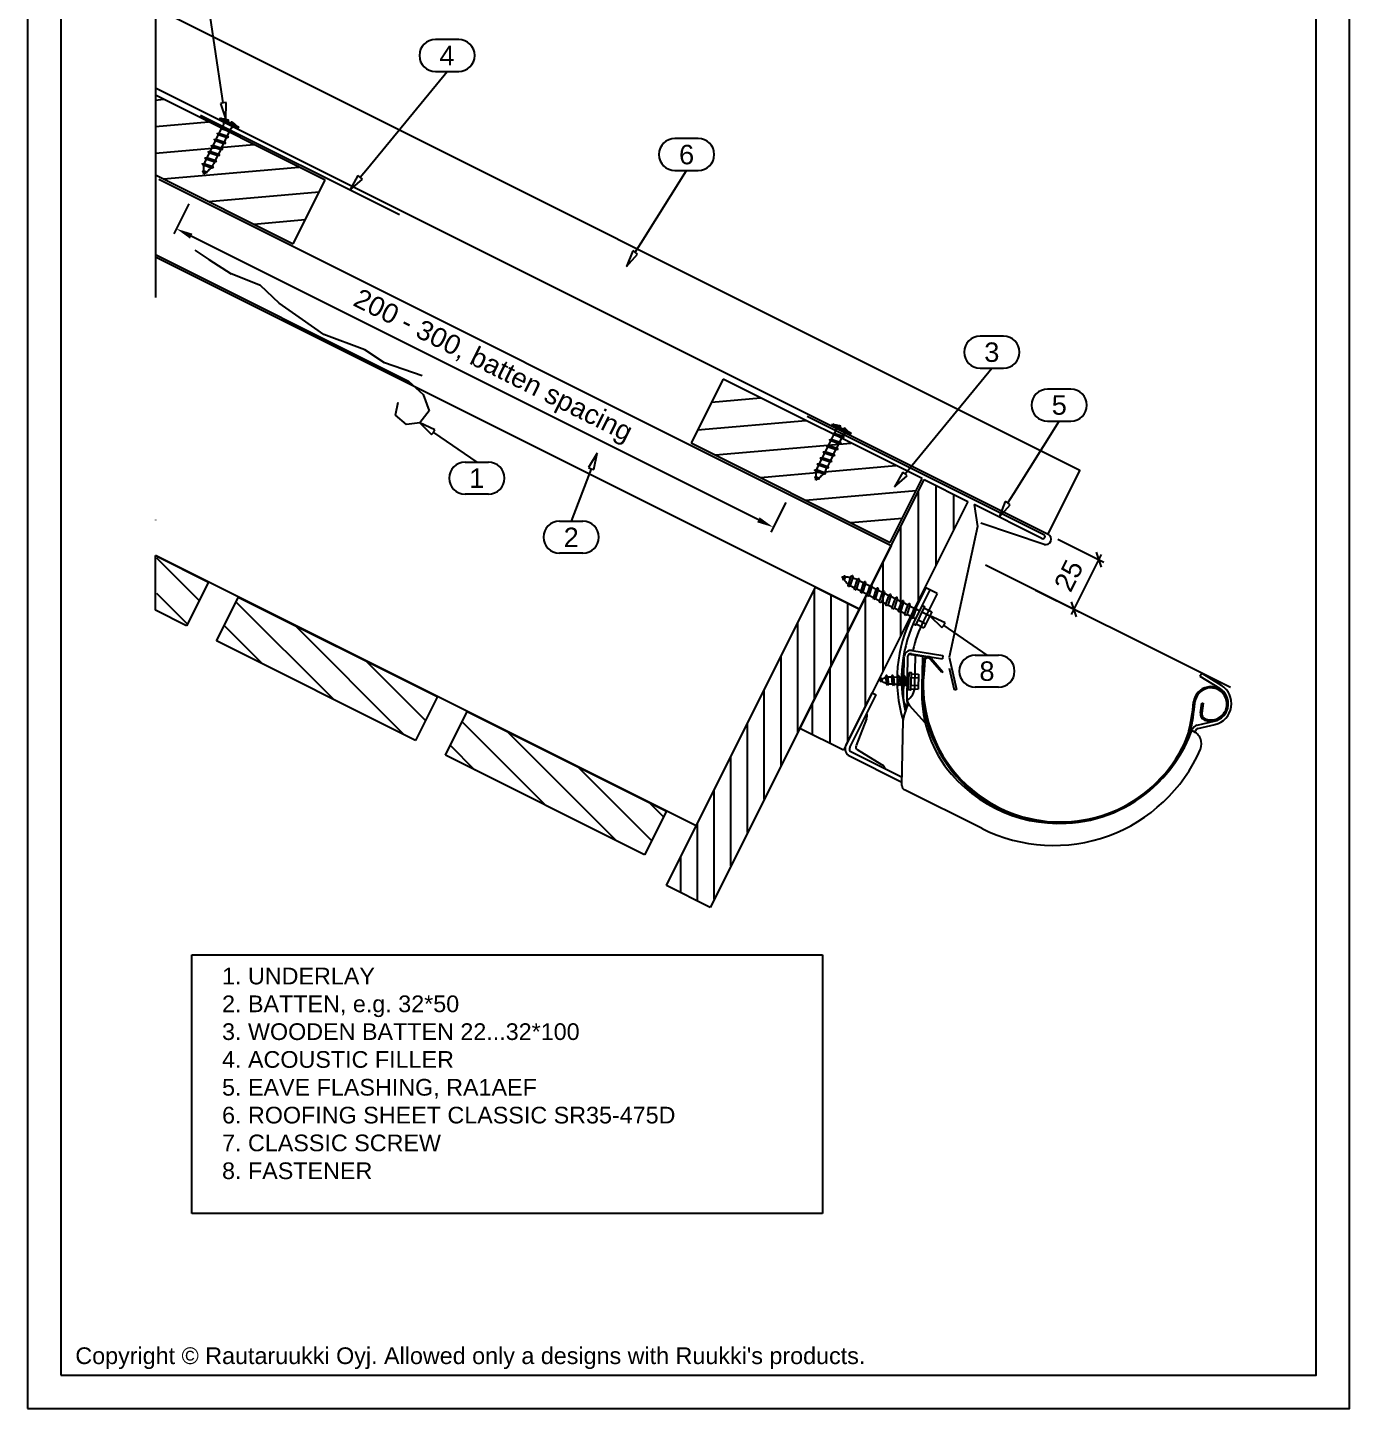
# Model space of a CAD drawing. Extents: x 2509 to 12199, y -2580 to 855.
# Drawn here: x 2509 to 3103, y -855 to -234 of the extents above; entities that cross this region are included whole.
import ezdxf
from ezdxf.enums import TextEntityAlignment as Align

# ---------------------------------------------------------------- set-up
doc = ezdxf.new("R2010")
doc.units = 0
doc.header["$LTSCALE"] = 50
doc.linetypes.add('KL', pattern=[4, 2, -2])
doc.linetypes.add('PKL', pattern=[7, 3, -2, 0, -2])
doc.layers.get('0').update_dxf_attribs({"color": 1, "linetype": 'CONTINUOUS', "plot": 0})
doc.layers.add('RUUKKI', color=7, linetype='CONTINUOUS')
doc.styles.add('arial', font='ARIAL.TTF')

# ---------------------------------------------------------------- blocks, each defined once
blk = doc.blocks.new('A$C4E2910F8')
at = {"layer": 'RUUKKI', "color": 1}
for p, q in [((-112.92, 11.24), (-111.94, 13.22)), ((-111.56, 13.97), (-110.58, 15.95)), ((-107.92, 12.75), (-106.93, 14.72)), ((-114.29, 8.52), (-113.3, 10.49)), ((-110.64, 7.29), (-109.65, 9.27)), ((-109.28, 10.02), (-108.29, 12))]:
    blk.add_line(p, q, dxfattribs=at)
for points in [[(-111.01, 20.89), (-102.96, 16.87), (-103.4, 15.98), (-111.46, 20)], [(-107.43, 12.16), (-108.11, 11.93), (-112.12, 13.28), (-112.49, 13.84), (-111.74, 14.03), (-107.73, 12.68)], [(-106.07, 14.89), (-106.74, 14.66), (-110.76, 16.01), (-111.13, 16.57), (-110.38, 16.76), (-106.37, 15.41)], [(-110.15, 6.71), (-110.83, 6.48), (-114.84, 7.83), (-115.21, 8.39), (-114.46, 8.58), (-110.45, 7.23)], [(-108.79, 9.43), (-109.47, 9.21), (-113.48, 10.55), (-113.85, 11.12), (-113.1, 11.3), (-109.09, 9.96)], [(-114.24, -1.47), (-114.91, -1.7), (-118.86, -0.37), (-119.24, 0.19), (-118.49, 0.38), (-114.54, -0.95)], [(-112.88, 1.25), (-113.55, 1.03), (-117.56, 2.37), (-117.94, 2.94), (-117.19, 3.12), (-113.18, 1.78)], [(-111.51, 3.98), (-112.19, 3.75), (-116.2, 5.1), (-116.58, 5.66), (-115.83, 5.85), (-111.81, 4.5)], [(-117.05, -3.72), (-117.53, -3.88), (-118.76, -3.47), (-119.03, -3.06), (-118.49, -2.93), (-117.26, -3.34)]]:
    blk.add_lwpolyline(points, close=True, dxfattribs=at)
for points in [[(-110.2, 16.7), (-109.58, 17.94, 0.414214), (-110.03, 19.28)], [(-107.61, 19.2), (-107.49, 19.88, 0.08871), (-109.94, 20.36, 0.082321)], [(-104.03, 17.41, 0.08871), (-105.88, 19.07), (-106.35, 18.58)], [(-106.56, 15.47), (-106.17, 16.24, -0.414214), (-104.83, 16.69)], [(-118.19, 0.28, -0.048189), (-117.5, 2.07), (-117.38, 2.31)], [(-113.74, 1.09), (-114.09, 0.37, -0.035659), (-114.82, -0.85, -0.035659)], [(-118.57, -2.95), (-118.55, -2.2, -0.041911), (-118.38, -0.53)], [(-115.35, -1.55, -0.053388), (-116.88, -3.04), (-117.26, -3.34)]]:
    blk.add_lwpolyline(points, format="xyb", dxfattribs=at)
for points in [[(-115.65, 5.79), (-114.66, 7.77)], [(-113.3, 10.49), (-113.34, 10.42)], [(-111.01, 6.54), (-112, 4.57)], [(-109.69, 9.19), (-109.65, 9.27)], [(-117.5, 2.07), (-117.38, 2.31)], [(-117.01, 3.06), (-116.02, 5.04)], [(-113.74, 1.09), (-114.09, 0.37)], [(-112.37, 3.82), (-113.36, 1.84)], [(-118.6, -4.38), (-118.58, -3.53)], [(-117.83, -3.78), (-118.6, -4.38)]]:
    blk.add_lwpolyline(points, dxfattribs=at)
blk = doc.blocks.new('A$C258E4A5F')
at = {"layer": 'RUUKKI', "color": 7}
blk.add_line((144.35, -74.33), (115.85, -64.72), dxfattribs=at)
blk.add_lwpolyline([(-255.09, 130.91), (146.04, -69.66), (160.35, -41.04), (-255.09, 166.68)], dxfattribs=at)
blk.add_arc((144.92, -71.9), 2.5, 256.91645, 63.43495, dxfattribs=at)
blk = doc.blocks.new('A$C08683C05')
at = {"layer": 'RUUKKI', "color": 1}
for p, q in [((-122.6, 24.45), (-16.17, -28.77)), ((-17.06, -30.56), (-47.47, -15.35)), ((-47.47, -15.35), (-46.01, -25.25)), ((-46.01, -25.25), (-58.71, -83.89)), ((-58.71, -83.89), (-55.39, -98.51)), ((-56.36, -98.74), (-58.58, -88.98)), ((-55.39, -98.51), (-56.36, -98.74))]:
    blk.add_line(p, q, dxfattribs=at)
for start, end in [(243.43495, 333.43495), (333.43495, 63.43495)]:
    blk.add_arc((-16.62, -29.67), 1, start, end, dxfattribs=at)
blk = doc.blocks.new('A$C22C85E22')
at = {"layer": 'RUUKKI', "color": 1}
for p, q in [((28.72, -56.17), (29.71, -54.19)), ((32.37, -57.39), (33.35, -55.42)), ((26, -61.62), (26.98, -59.65)), ((27.36, -58.9), (28.35, -56.92)), ((29.64, -62.85), (30.63, -60.87)), ((31.01, -60.12), (31.99, -58.14))]:
    blk.add_line(p, q, dxfattribs=at)
for points in [[(29.27, -49.25), (37.33, -53.27), (36.88, -54.17), (28.83, -50.15)], [(34.21, -55.26), (33.54, -55.48), (29.53, -54.13), (29.15, -53.57), (29.9, -53.38), (33.91, -54.73)], [(30.13, -63.44), (29.46, -63.66), (25.44, -62.31), (25.07, -61.75), (25.82, -61.56), (29.83, -62.91)], [(31.49, -60.71), (30.82, -60.93), (26.81, -59.59), (26.43, -59.03), (27.18, -58.84), (31.19, -60.18)], [(32.85, -57.98), (32.18, -58.21), (28.17, -56.86), (27.79, -56.3), (28.54, -56.11), (32.55, -57.46)], [(27.41, -68.89), (26.73, -69.11), (22.72, -67.77), (22.35, -67.21), (23.1, -67.02), (27.11, -68.36)], [(28.77, -66.16), (28.09, -66.39), (24.08, -65.04), (23.71, -64.48), (24.46, -64.29), (28.47, -65.64)], [(26.05, -71.62), (25.37, -71.84), (21.42, -70.51), (21.05, -69.95), (21.8, -69.76), (25.75, -71.09)], [(23.24, -73.86), (22.75, -74.02), (21.52, -73.61), (21.25, -73.2), (21.79, -73.07), (23.02, -73.48)]]:
    blk.add_lwpolyline(points, close=True, dxfattribs=at)
for points in [[(30.08, -53.44), (30.7, -52.2, 0.414214), (30.25, -50.86)], [(32.68, -50.94), (32.79, -50.27, 0.08871), (30.35, -49.79, 0.082321)], [(33.73, -54.67), (34.11, -53.9, -0.414214), (35.45, -53.45)], [(36.25, -52.74, 0.08871), (34.4, -51.07), (33.93, -51.56)], [(22.09, -69.86, -0.048189), (22.78, -68.07), (22.9, -67.83)], [(21.71, -73.09), (21.73, -72.34, -0.041911), (21.9, -70.68)], [(24.93, -71.69, -0.053388), (23.41, -73.18), (23.02, -73.48)], [(26.55, -69.05), (26.19, -69.77, -0.035659), (25.46, -71, -0.035659)]]:
    blk.add_lwpolyline(points, format="xyb", dxfattribs=at)
for points in [[(26.98, -59.65), (26.95, -59.72)], [(30.59, -60.95), (30.63, -60.87)], [(22.78, -68.07), (22.9, -67.83)], [(23.28, -67.08), (24.26, -65.1)], [(24.64, -64.35), (25.62, -62.37)], [(27.91, -66.32), (26.92, -68.3)], [(29.27, -63.6), (28.28, -65.57)], [(21.69, -74.52), (21.7, -73.67)], [(22.46, -73.92), (21.69, -74.52)], [(26.55, -69.05), (26.19, -69.77)]]:
    blk.add_lwpolyline(points, dxfattribs=at)
blk = doc.blocks.new('A$C21A52360')
at = {"layer": 'RUUKKI', "color": 2}
for p, q in [((-99.28, 58.58), (-89.44, 78.26)), ((0, 33.54), (-89.44, 78.26)), ((-9.84, 13.86), (-99.28, 58.58)), ((0, 33.54), (-9.84, 13.86))]:
    blk.add_line(p, q, dxfattribs=at)
at = {"layer": 'RUUKKI', "color": 1}
for p, q in [((-54.17, 36.03), (-91.76, 73.62)), ((-22.35, 20.12), (-71.55, 69.31)), ((-85.99, 51.94), (-97.07, 63.01)), ((-6.62, 20.3), (-39.73, 53.4)), ((-1.32, 30.91), (-7.91, 37.49))]:
    blk.add_line(p, q, dxfattribs=at)
blk = doc.blocks.new('A$C5820638A')
at = {"layer": 'RUUKKI', "color": 2}
for p, q in [((-102.86, 51.43), (-93.02, 71.11)), ((-3.66, 26.22), (-93.11, 70.94)), ((-13.42, 6.71), (-102.86, 51.43)), ((-3.58, 26.39), (-13.42, 6.71))]:
    blk.add_line(p, q, dxfattribs=at)
at = {"layer": 'RUUKKI', "color": 1}
for p, q in [((-50.35, 25.18), (-94.11, 68.93)), ((-82.17, 41.09), (-99.41, 58.33)), ((-18.53, 9.27), (-67.73, 58.46)), ((-8.97, 15.61), (-35.91, 42.55))]:
    blk.add_line(p, q, dxfattribs=at)
blk = doc.blocks.new('A$C3999061A')
at = {"layer": 'RUUKKI', "color": 2}
for p, q in [((-27.46, 38.33), (-3.58, 26.39)), ((-27.46, 13.73), (-27.46, 38.33)), ((-3.58, 26.39), (-13.42, 6.71)), ((-13.42, 6.71), (-27.46, 13.73))]:
    blk.add_line(p, q, dxfattribs=at)
at = {"layer": 'RUUKKI', "color": 1}
for p, q in [((-7.73, 18.08), (-26.84, 37.19)), ((-13.04, 7.47), (-26.84, 21.28))]:
    blk.add_line(p, q, dxfattribs=at)
blk = doc.blocks.new('A$C5F2E579E')
at = {"layer": 'RUUKKI', "color": 2}
for p, q in [((9.84, -13.86), (76.92, 120.3)), ((96.6, 110.46), (29.52, -23.7)), ((29.52, -23.7), (9.84, -13.86))]:
    blk.add_line(p, q, dxfattribs=at)
at = {"layer": 'RUUKKI', "color": 1}
for p, q in [((76.38, 70.02), (76.38, 119.21)), ((83.88, 85.02), (83.88, 116.82)), ((91.38, 100.02), (91.38, 113.07)), ((68.88, 55.02), (68.88, 104.21)), ((61.38, 40.02), (61.38, 89.21)), ((53.88, 25.02), (53.88, 74.21)), ((46.38, 10.02), (46.38, 59.21)), ((38.88, -4.98), (38.88, 44.21)), ((31.38, -19.98), (31.38, 29.21)), ((23.88, -20.88), (23.88, 14.21)), ((16.38, -17.13), (16.38, -0.79))]:
    blk.add_line(p, q, dxfattribs=at)
blk = doc.blocks.new('A$C4BE44F62')
at = {"layer": 'RUUKKI', "color": 2}
for p, q in [((-125.91, -115.92), (-70, -4.12)), ((-70, -4.12), (-50.33, -13.96)), ((-50.33, -13.96), (-106.23, -125.76)), ((-106.23, -125.76), (-125.91, -115.92))]:
    blk.add_line(p, q, dxfattribs=at)
at = {"layer": 'RUUKKI', "color": 1}
for p, q in [((-72.47, -58.25), (-72.47, -9.06)), ((-64.54, -42.38), (-64.54, -6.85)), ((-56.6, -26.5), (-56.6, -10.82)), ((-80.41, -74.13), (-80.41, -24.93)), ((-88.35, -90), (-88.35, -40.81)), ((-96.29, -105.88), (-96.29, -56.68)), ((-104.22, -121.75), (-104.22, -72.56)), ((-112.16, -122.79), (-112.16, -88.43)), ((-120.1, -118.83), (-120.1, -104.31))]:
    blk.add_line(p, q, dxfattribs=at)
blk = doc.blocks.new('A$C06435B69')
at = {"layer": 'RUUKKI', "color": 1}
for p, q in [((-19.5, -9.76), (-17.57, -9.84)), ((-16.83, -9.87), (-15.18, -9.94)), ((-14.31, -9.97), (-10.95, -10.11)), ((-14.24, -8.29), (-10.88, -8.43)), ((-10.88, -8.43), (-11.16, -15.14)), ((-19.17, -13.11), (-17.24, -13.19)), ((-16.51, -13.22), (-15.32, -13.27)), ((-14.52, -15), (-11.16, -15.14)), ((-14.45, -13.32), (-11.09, -13.46))]:
    blk.add_line(p, q, dxfattribs=at)
for points in [[(-28.68, -11.04), (-27.99, -10.75)], [(-27.92, -11.44), (-28.68, -11.04)], [(-23.13, -9.61), (-22.9, -9.62)], [(-22.16, -9.65), (-20.23, -9.73)], [(-22.57, -12.97), (-23.27, -12.94)], [(-19.9, -13.08), (-21.84, -13)]]:
    blk.add_lwpolyline(points, dxfattribs=at)
for points in [[(-27.59, -12.04), (-27.89, -11.71), (-28, -10.59), (-27.78, -10.23), (-27.48, -10.61), (-27.37, -11.73)], [(-24.8, -13.49), (-25.22, -13.03), (-25.57, -9.4), (-25.26, -8.9), (-24.84, -9.43), (-24.48, -13.06)], [(-22.13, -13.6), (-22.55, -13.14), (-22.91, -9.45), (-22.6, -8.95), (-22.18, -9.48), (-21.82, -13.17)], [(-19.47, -13.71), (-19.89, -13.25), (-20.25, -9.57), (-19.93, -9.07), (-19.51, -9.6), (-19.16, -13.28)], [(-16.8, -13.82), (-17.22, -13.36), (-17.58, -9.68), (-17.27, -9.18), (-16.85, -9.71), (-16.49, -13.39)], [(-15.09, -7.67), (-14.21, -7.71), (-14.54, -15.58), (-15.42, -15.54)]]:
    blk.add_lwpolyline(points, close=True, dxfattribs=at)
for points in [[(-27.52, -10.55), (-26.92, -10.3, -0.041911), (-25.53, -9.84)], [(-25.26, -12.62, -0.053388), (-26.99, -11.93), (-27.37, -11.73)], [(-24.81, -9.7, -0.048189), (-23.13, -9.61), (-22.9, -9.62)], [(-22.57, -12.97), (-23.27, -12.94, -0.035659), (-24.51, -12.8, -0.035659)]]:
    blk.add_lwpolyline(points, format="xyb", dxfattribs=at)
blk = doc.blocks.new('A$C18B262CC')
at = {"layer": 'RUUKKI', "color": 1}
for p, q in [((-29.42, 2.95), (-27.36, 1.92)), ((-26.58, 1.53), (-24.52, 0.5)), ((-23.74, 0.11), (-21.68, -0.92)), ((-30.69, -0.85), (-28.63, -1.88)), ((-27.85, -2.27), (-25.79, -3.3)), ((-25.01, -3.69), (-22.96, -4.72)), ((-22.17, -5.11), (-20.12, -6.14)), ((-20.9, -1.31), (-18.84, -2.34)), ((-18.06, -2.73), (-16, -3.76)), ((-15.22, -4.15), (-13.16, -5.18)), ((-12.38, -5.57), (-10.32, -6.6)), ((-19.34, -6.53), (-17.28, -7.56)), ((-16.5, -7.95), (-14.44, -8.98)), ((-13.66, -9.37), (-11.6, -10.39)), ((-10.82, -10.79), (-9.55, -11.42)), ((-9.54, -6.99), (-7.78, -7.87)), ((-8.63, -11.9), (-5.05, -13.69)), ((-6.84, -8.32), (-3.26, -10.11)), ((-5.95, -6.53), (-2.37, -8.32)), ((-2.37, -8.32), (-5.95, -15.47)), ((-9.52, -13.69), (-5.95, -15.47))]:
    blk.add_line(p, q, dxfattribs=at)
for points in [[(-42.22, 6.65), (-42.85, 7.45)], [(-42.85, 7.45), (-41.96, 7.43)], [(-36.13, 6.31), (-35.87, 6.18)], [(-37.15, 2.38), (-37.9, 2.76)], [(-34.31, 0.96), (-36.37, 1.99)], [(-35.09, 5.79), (-33.04, 4.76)], [(-31.47, -0.46), (-33.53, 0.57)], [(-32.25, 4.37), (-30.2, 3.34)], [(-27.36, 1.92), (-27.44, 1.96)], [(-28.71, -1.84), (-28.63, -1.88)]]:
    blk.add_lwpolyline(points, dxfattribs=at)
for points in [[(-42.16, 5.84), (-42.33, 6.34), (-41.9, 7.62), (-41.47, 7.9), (-41.33, 7.34), (-41.76, 6.06)], [(-39.82, 2.91), (-40.06, 3.61), (-38.67, 7.72), (-38.09, 8.11), (-37.89, 7.33), (-39.28, 3.22)], [(-36.98, 1.49), (-37.22, 2.19), (-35.81, 6.37), (-35.23, 6.76), (-35.03, 5.98), (-36.44, 1.8)], [(-34.14, 0.07), (-34.38, 0.77), (-32.97, 4.95), (-32.39, 5.34), (-32.19, 4.56), (-33.6, 0.38)], [(-31.3, -1.35), (-31.54, -0.65), (-30.13, 3.53), (-29.55, 3.92), (-29.35, 3.14), (-30.76, -1.04)], [(-28.47, -2.77), (-28.7, -2.07), (-27.29, 2.11), (-26.71, 2.5), (-26.51, 1.72), (-27.92, -2.46)], [(-25.63, -4.19), (-25.86, -3.49), (-24.45, 0.69), (-23.87, 1.08), (-23.67, 0.3), (-25.08, -3.88)], [(-22.79, -5.61), (-23.02, -4.91), (-21.62, -0.73), (-21.03, -0.34), (-20.83, -1.12), (-22.24, -5.3)], [(-19.95, -7.03), (-20.18, -6.33), (-18.78, -2.15), (-18.19, -1.76), (-17.99, -2.54), (-19.4, -6.72)], [(-17.11, -8.45), (-17.34, -7.75), (-15.94, -3.57), (-15.35, -3.18), (-15.16, -3.96), (-16.56, -8.14)], [(-14.27, -9.87), (-14.5, -9.17), (-13.1, -4.99), (-12.51, -4.6), (-12.32, -5.38), (-13.72, -9.56)], [(-11.43, -11.29), (-11.66, -10.59), (-10.26, -6.41), (-9.67, -6.02), (-9.48, -6.8), (-10.88, -10.98)], [(-6.57, -5.45), (-5.64, -5.92), (-9.83, -14.3), (-10.76, -13.83)]]:
    blk.add_lwpolyline(points, close=True, dxfattribs=at)
for points in [[(-41.35, 7.42), (-40.58, 7.4, -0.041911), (-38.84, 7.22)], [(-38, 7.03, -0.048189), (-36.13, 6.31), (-35.87, 6.18)], [(-39.9, 4.07, -0.053388), (-41.45, 5.66), (-41.76, 6.06)], [(-37.15, 2.38), (-37.9, 2.76, -0.035659), (-39.18, 3.51, -0.035659)]]:
    blk.add_lwpolyline(points, format="xyb", dxfattribs=at)
blk = doc.blocks.new('A$C29045518')
at = {"layer": 'RUUKKI', "color": 5, "linetype": 'Continuous'}
for p, q in [((-69.15, -52.73), (-75.32, -65.07)), ((-67.36, -53.62), (-73.54, -65.97)), ((-64.11, -55.25), (-70.28, -67.59)), ((-64.11, -55.25), (-69.15, -52.73)), ((-79.28, -102.71), (-78.94, -83.93)), ((-77.44, -83.92), (-77.77, -102.15)), ((-70.7, -83.68), (-76.89, -82.69)), ((-75.71, -82.38), (-61.77, -84.6)), ((-75.47, -80.9), (-61.57, -83.11)), ((-74.14, -97.16), (-73.89, -83.17)), ((-70.7, -83.68), (-70.99, -99.62)), ((-61.57, -83.11), (-61.77, -84.6)), ((53.98, -92.39), (54.77, -91.11)), ((53.98, -92.39), (62.78, -97.79)), ((54.77, -91.11), (63.56, -96.51)), ((-105.15, -123.61), (-93.3, -99.91)), ((-103.36, -124.5), (-91.51, -100.8)), ((-93.3, -99.91), (-91.51, -100.8)), ((-95.84, -111.66), (-100.57, -123.68)), ((-79.16, -110.65), (-77.7, -106.61)), ((-78.02, -106.13), (-77.67, -106.52)), ((-69.47, -113.48), (-76.51, -105.57)), ((-79.98, -141.63), (-79.45, -112.25)), ((52.67, -114.54), (60.39, -112.71)), ((53.02, -116), (60.74, -114.17)), ((-103.59, -128.31), (-79.95, -140.12)), ((-102.69, -126.52), (-79.91, -137.91)), ((-88.97, -132.28), (-99.96, -125.5)), ((-43.92, -160.92), (-78.87, -143.46))]:
    blk.add_line(p, q, dxfattribs=at)
for centre, radius, start, end in [((-17.63, -93.92), 64.5, 153.43496, 196.58042), ((-17.63, -93.92), 62.5, 153.43496, 193.53358), ((-17.63, -93.92), 58.86, 153.43496, 167.28695), ((-75.94, -83.86), 3, 80.93657, 176.65534), ((-75.94, -83.86), 1.5, 80.93657, 182.2543), ((-81.57, -97.03), 7.43, 301.84551, 358.97441), ((58.5, -104.76), 8.17, 283.35383, 58.44622), ((58.5, -104.76), 9.67, 283.35383, 58.44622), ((-74.28, -102.8), 5, 178.97441, 221.65534), ((-72.77, -102.24), 5, 178.97441, 221.65534), ((-82.41, -104.92), 5, 340.20027, 15.49529), ((-16, -100.61), 55, 178.97441, 220.77351), ((-99.56, -110.19), 4, 338.51151, 14.84458), ((-74.45, -112.34), 5, 160.20027, 178.97441), ((-9.41, -94.93), 63.7, 220.77351, 340.25098), ((53.37, -117.46), 3, 103.35383, 160.25098), ((48.71, -122.86), 6, 336.50826, 70.25098), ((53.37, -117.46), 1.5, 103.35383, 160.25098), ((-102.02, -125.17), 3.5, 153.43496, 243.43495), ((-99.18, -124.23), 1.5, 158.51151, 238.35841), ((-102.02, -125.17), 1.5, 153.43496, 243.43495), ((-11.76, -96.57), 71.94, 243.44385, 336.50826), ((-91.07, -135.68), 4, 22.02534, 58.35841), ((-77.98, -141.67), 2, 178.97441, 243.44385)]:
    blk.add_arc(centre, radius, start, end, dxfattribs=at)
blk = doc.blocks.new('A$C09F23683')
at = {"layer": 'RUUKKI', "color": 3, "ltscale": 20}
for p, q in [((-70.77, -91.48), (-70.3, -85.5)), ((-69.7, -85.55), (-70.17, -91.53)), ((-62.05, -90.84), (-67.24, -84.75)), ((-66.79, -84.36), (-61.59, -90.45)), ((-61.59, -90.45), (-62.05, -90.84)), ((54.16, -108.98), (54.81, -104.52)), ((55.41, -104.6), (54.75, -109.07)), ((54.81, -104.52), (55.41, -104.6))]:
    blk.add_line(p, q, dxfattribs=at)
for centre, radius, start, end in [((-68.31, -85.66), 2, 40.49154, 175.49154), ((-68.31, -85.66), 1.4, 40.49154, 175.49154), ((-8.77, -96.37), 62.2, 175.49154, 338.24298), ((-8.77, -96.37), 61.6, 175.49154, 337.84414), ((58.89, -104.95), 7.8, 248.43097, 172.91456), ((58.89, -104.95), 7.2, 248.43097, 172.91456), ((-9.98, -96.39), 61.6, 351.19906, 352.91456), ((-9.98, -96.39), 62.2, 351.19906, 352.91456), ((-21.72, -99.22), 72.92, 343.76476, 354.80778), ((-11.42, -101.34), 63.07, 343.3333, 355.8463), ((57.13, -109.42), 3, 171.64889, 248.43097), ((57.13, -109.42), 2.4, 171.64889, 248.43097)]:
    blk.add_arc(centre, radius, start, end, dxfattribs=at)
blk = doc.blocks.new('A$C6C4F2D1A')
at = {"layer": 'RUUKKI', "color": 2}
for p, q in [((76.23, -97.24), (0, -59.13)), ((0, -94.9), (61.92, -125.86)), ((61.92, -125.86), (76.23, -97.24))]:
    blk.add_line(p, q, dxfattribs=at)
at = {"layer": 'RUUKKI', "color": 1}
for p, q in [((0, -61.27), (3.64, -60.95)), ((0, -73.19), (23.93, -71.09)), ((0, -85.11), (44.22, -81.24)), ((3.61, -96.71), (64.51, -91.38)), ((23.91, -106.86), (73.6, -102.51)), ((44.2, -117), (67.36, -114.97))]:
    blk.add_line(p, q, dxfattribs=at)
blk = doc.blocks.new('A$C5A8703DF')
at = {"layer": 'RUUKKI', "color": 2}
for p, q in [((-160.35, 41.04), (-174.66, 12.42)), ((-70.9, -3.68), (-160.35, 41.04)), ((-174.66, 12.42), (-85.22, -32.31)), ((-85.22, -32.31), (-70.9, -3.68))]:
    blk.add_line(p, q, dxfattribs=at)
at = {"layer": 'RUUKKI', "color": 1}
for p, q in [((-165.52, 30.68), (-143.49, 32.61)), ((-171.76, 18.22), (-123.2, 22.47)), ((-163.81, 6.99), (-102.91, 12.32)), ((-143.52, -3.15), (-82.62, 2.17)), ((-123.23, -13.3), (-73.54, -8.95)), ((-102.94, -23.44), (-79.77, -21.42))]:
    blk.add_line(p, q, dxfattribs=at)
blk = doc.blocks.new('A$C5E6B4140')
at = {"layer": 'RUUKKI', "color": 5}
for p, q in [((73.77, 88.01), (73.77, 204.33)), ((73.77, 204.33), (357.28, 204.33)), ((357.28, 204.33), (357.28, 88.01)), ((357.28, 88.01), (73.77, 88.01))]:
    blk.add_line(p, q, dxfattribs=at)

msp = doc.modelspace()

# ---------------------------------------------------------------- linework, layer by layer
at = {"color": 2}
msp.add_line((2509.14, 0), (2509.14, -855), dxfattribs=at)
at = {"layer": 'RUUKKI', "color": 1, "linetype": 'PKL'}
for p, q in [((2566.57, -205.72), (2566.57, -510.42)), ((3049.74, -531.07), (2939.68, -476.04))]:
    msp.add_line(p, q, dxfattribs=at)
at = {"layer": 'RUUKKI', "color": 1}
for p, q in [((2596.3, -263.32), (2591.14, -229.1)), ((2702.87, -239.8), (2692.37, -239.8)), ((2661.81, -297.81), (2697.62, -254.17)), ((2692.37, -254.17), (2697.62, -254.17)), ((2697.62, -254.17), (2702.87, -254.17)), ((2597.05, -268.26), (2596.3, -263.32)), ((2597.05, -268.26), (2595.78, -268.57)), ((2595.78, -268.57), (2598.16, -275.68)), ((2598.35, -268.18), (2597.05, -268.26)), ((2598.16, -275.68), (2598.35, -268.18)), ((2810.54, -284.31), (2800.04, -284.31)), ((2658.64, -301.67), (2661.81, -297.81)), ((2657.56, -300.93), (2653.89, -307.47)), ((2653.89, -307.47), (2659.58, -302.59)), ((2658.64, -301.67), (2657.56, -300.93)), ((2659.58, -302.59), (2658.64, -301.67)), ((2784.87, -331.2), (2805.29, -298.67)), ((2800.04, -298.67), (2805.29, -298.67)), ((2805.29, -298.67), (2810.54, -298.67)), ((2584.27, -334.54), (2590.57, -338.61)), ((2781.05, -334.84), (2778.22, -341.79)), ((2782.21, -335.44), (2781.05, -334.84)), ((2782.21, -335.44), (2784.87, -331.2)), ((2590.57, -338.61), (2600.59, -345.07)), ((2778.22, -341.79), (2783.25, -336.23)), ((2783.25, -336.23), (2782.21, -335.44)), ((2600.59, -345.07), (2600.59, -345.07)), ((2947.71, -373.13), (2937.21, -373.13)), ((2906.65, -431.14), (2942.46, -387.5)), ((2937.21, -387.5), (2942.46, -387.5)), ((2942.46, -387.5), (2947.71, -387.5)), ((2978.01, -396.93), (2967.51, -396.93)), ((2692.18, -415.21), (2685.36, -412.1)), ((2685.36, -412.1), (2690.7, -417.36)), ((2691.54, -416.35), (2692.18, -415.21)), ((2952.34, -443.83), (2972.76, -411.29)), ((2967.51, -411.29), (2972.76, -411.29)), ((2972.76, -411.29), (2978.01, -411.29)), ((2690.7, -417.36), (2691.54, -416.35)), ((2691.54, -416.35), (2710.98, -429.74)), ((2765.03, -425.73), (2761.19, -432.17)), ((2763.63, -433.1), (2765.03, -425.73)), ((2705.73, -429.74), (2710.98, -429.74)), ((2710.98, -429.74), (2716.23, -429.74)), ((2762.37, -432.74), (2753.43, -456.29)), ((2761.19, -432.17), (2762.37, -432.74)), ((2762.37, -432.74), (2763.63, -433.1)), ((2902.4, -434.26), (2898.72, -440.8)), ((2903.48, -435), (2902.4, -434.26)), ((2903.48, -435), (2906.65, -431.14)), ((2898.72, -440.8), (2904.41, -435.92)), ((2904.41, -435.92), (2903.48, -435)), ((2716.23, -444.1), (2705.73, -444.1)), ((2949.68, -448.06), (2952.34, -443.83)), ((2948.52, -447.47), (2945.7, -454.41)), ((2945.7, -454.41), (2950.73, -448.85)), ((2949.68, -448.06), (2948.52, -447.47)), ((2950.73, -448.85), (2949.68, -448.06)), ((2748.18, -456.29), (2753.43, -456.29)), ((2753.43, -456.29), (2758.68, -456.29)), ((2758.68, -470.65), (2748.18, -470.65)), ((2921.47, -501.95), (2914.64, -498.84)), ((2914.64, -498.84), (2919.99, -504.1)), ((2920.82, -503.09), (2921.47, -501.95)), ((2919.99, -504.1), (2920.82, -503.09)), ((2920.82, -503.09), (2940.27, -516.48)), ((2935.02, -516.48), (2940.27, -516.48)), ((2940.27, -516.48), (2945.52, -516.48)), ((2945.52, -530.84), (2935.02, -530.84)), ((2693.23, -535.28), (2692.81, -534.85))]:
    msp.add_line(p, q, dxfattribs=at)
at = {"layer": 'RUUKKI', "color": 1, "linetype": 'KL'}
for p, q in [((2676.23, -318.64), (2566.57, -263.81)), ((2613.76, -350.34), (2600.59, -345.07)), ((2622.19, -358.24), (2613.76, -350.34)), ((2632.72, -365.61), (2622.19, -358.24)), ((2642.2, -372.4), (2632.72, -365.61)), ((2660.64, -379.29), (2642.2, -372.4)), ((2669.59, -385.09), (2660.64, -379.29)), ((2686.45, -390.88), (2669.59, -385.09))]:
    msp.add_line(p, q, dxfattribs=at)
at = {"layer": 'RUUKKI', "color": 5}
for p, q in [((2568.09, -302.55), (2897.25, -467.13)), ((2882.93, -495.75), (2566.57, -337.57)), ((2897.25, -467.13), (2882.93, -495.75)), ((2809.59, -593.24), (2566.57, -471.74))]:
    msp.add_line(p, q, dxfattribs=at)
at = {"layer": 'RUUKKI', "color": 6}
for p, q in [((2581.53, -313.7), (2574.85, -327.06)), ((2837.57, -455.67), (2582.67, -328.18)), ((2849.84, -447.9), (2843.16, -461.26)), ((2972.18, -464.34), (2992.83, -474.67)), ((2978.3, -498.15), (2991.71, -471.31)), ((2991.71, -476.9), (2989.48, -470.2)), ((2962.04, -487.22), (2981.65, -497.03)), ((2980.53, -499.27), (2978.3, -492.56))]:
    msp.add_line(p, q, dxfattribs=at)
at = {"layer": 'RUUKKI', "color": 2}
for p, q in [((2566.57, -336.46), (2680.33, -393.34)), ((2680.33, -393.34), (2686.91, -399.39)), ((2674.5, -408.7), (2675.61, -402.79)), ((2686.91, -399.39), (2689.57, -406.63)), ((2679.45, -412.83), (2674.5, -408.7)), ((2689.57, -406.63), (2685.36, -412.1)), ((2685.36, -412.1), (2679.45, -412.83)), ((2863.26, -485.91), (2882.93, -495.75)), ((2603.87, -490.39), (2693.32, -535.11)), ((2706.73, -541.81), (2796.18, -586.54))]:
    msp.add_line(p, q, dxfattribs=at)
at = {"layer": 'RUUKKI', "color": 5, "linetype": 'Continuous'}
msp.add_line((3032.33, -550.54), (3032.75, -550.69), dxfattribs=at)
at = {"layer": 'RUUKKI', "color": 2}
for points in [[(2509.14, -855), (3103.14, -855), (3103.14, 0), (2509.14, 0)], [(2524.14, -840), (3088.14, -840), (3088.14, -15), (2524.14, -15)]]:
    msp.add_lwpolyline(points, close=True, dxfattribs=at)
at = {"layer": 'RUUKKI', "color": 1}
for centre, start, end in [((2692.37, -246.99), 90, 270), ((2702.87, -246.99), 270, 90), ((2800.04, -291.49), 90, 270), ((2810.54, -291.49), 270, 90), ((2937.21, -380.31), 90, 270), ((2947.71, -380.31), 270, 90), ((2967.51, -404.11), 90, 270), ((2978.01, -404.11), 270, 90), ((2705.73, -436.92), 90, 270), ((2716.23, -436.92), 270, 90), ((2748.18, -463.47), 90, 270), ((2758.68, -463.47), 270, 90), ((2935.02, -523.66), 90, 270), ((2945.52, -523.66), 270, 90)]:
    msp.add_arc(centre, 7.18, start, end, dxfattribs=at)
at = {"layer": 'RUUKKI', "color": 5, "linetype": 'Continuous'}
msp.add_arc((2972.6, -528.41), 65.2, 339.59624, 340.25098, dxfattribs=at)
at = {"layer": 'RUUKKI', "color": 6}
for points in [[(2583.23, -327.06), (2582.12, -329.3), (2575.97, -324.82)], [(2838.13, -454.55), (2837.01, -456.79), (2844.28, -459.02)]]:
    msp.add_solid(points, dxfattribs=at)

# ---------------------------------------------------------------- block references
at = {"layer": 'RUUKKI'}
for name, p in [('A$C258E4A5F', (2821.67, -392.45)), ('A$C6C4F2D1A', (2566.57, -205.72)), ('A$C22C85E22', (2566.57, -225.76)), ('A$C5A8703DF', (2982.01, -433.48)), ('A$C08683C05', (2982.01, -433.48)), ('A$C4E2910F8', (2982.01, -433.48)), ('A$C4BE44F62', (2982.01, -433.48)), ('A$C3999061A', (2594.03, -510.06)), ('A$C18B262CC', (2917.91, -488.73)), ('A$C5F2E579E', (2786.34, -606.21)), ('A$C29045518', (2982.01, -433.48)), ('A$C5820638A', (2696.89, -561.49)), ('A$C09F23683', (2982.01, -433.48)), ('A$C06435B69', (2920.44, -516.6)), ('A$C21A52360', (2796.18, -620.08))]:
    msp.add_blockref(name, p, dxfattribs=at)
at = {"layer": 'RUUKKI', "color": 2}
msp.add_blockref('A$C5E6B4140', (2509.14, -855.47), dxfattribs=at)

# ---------------------------------------------------------------- texts
at = {"layer": 'RUUKKI', "color": 2, "style": 'arial'}
for s, p in [('4', (2697.62, -246.99)), ('6', (2805.29, -291.49)), ('3', (2942.46, -380.31)), ('5', (2972.76, -404.11)), ('1', (2710.98, -436.92)), ('2', (2753.43, -463.47)), ('8', (2940.27, -523.66))]:
    msp.add_text(s, height=8.75, dxfattribs=at).set_placement(p, align=Align.MIDDLE)
at = {"layer": 'RUUKKI', "color": 2, "char_height": 8.75, "attachment_point": 5, "style": 'arial'}
for s, insert, rotation in [('\\A1;200 - 300, batten spacing', (2717.93, -387.2), 333.42672), ('\\A1;25', (2977.01, -480.74), 63.43495)]:
    msp.add_mtext(s, dxfattribs=dict(at, insert=insert, rotation=rotation))
at = {"layer": 'RUUKKI', "color": 2, "insert": (2596.52, -656.93), "char_height": 7.5, "width": 275.2633, "attachment_point": 1, "style": 'arial'}
msp.add_mtext('1. UNDERLAY\\P2. BATTEN, e.g. 32*50\\P3. WOODEN BATTEN 22...32*100\\P4. ACOUSTIC FILLER\\P5. EAVE FLASHING, RA1AEF\\P6. ROOFING SHEET CLASSIC SR35-475D\\P7. CLASSIC SCREW\\P8. FASTENER', dxfattribs=at)
at = {"layer": 'RUUKKI', "color": 1, "insert": (2530.59, -827.58), "char_height": 7.5, "width": 360.6761, "attachment_point": 1, "style": 'arial'}
msp.add_mtext("Copyright © Rautaruukki Oyj. Allowed only a designs with Ruukki's products.", dxfattribs=at)

doc.saveas('drawing.dxf')
